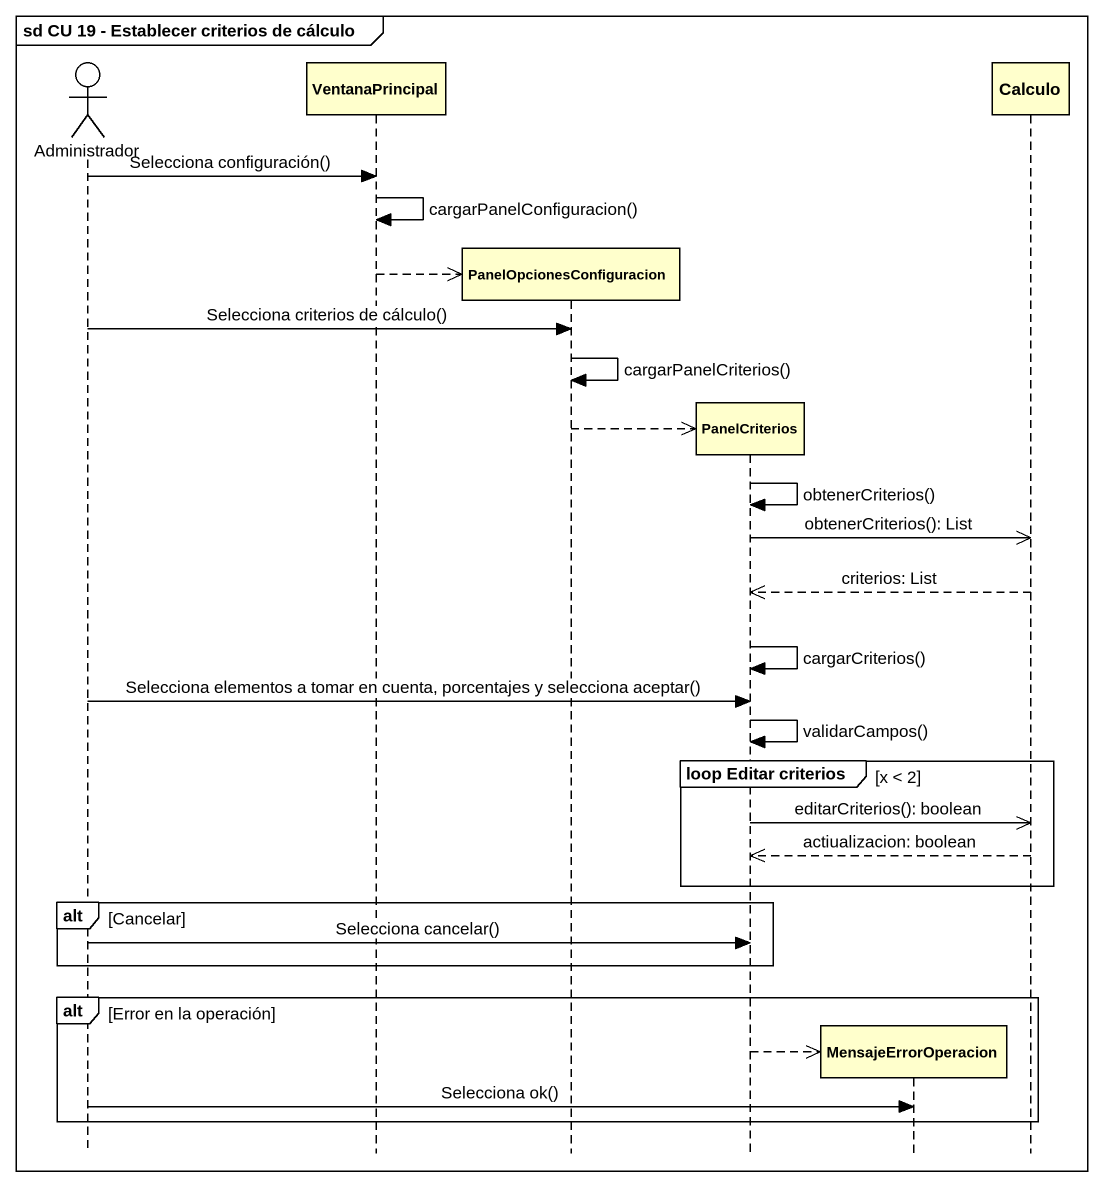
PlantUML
@startuml
mainframe sd CU 19 - Establecer criterios de cálculo
hide footbox
actor Administrador
participant VentanaPrincipal
participant PanelOpcionesConfiguracion
participant PanelCriterios
participant MensajeErrorOperacion
participant Calculo

Administrador -> VentanaPrincipal : Selecciona configuración()
VentanaPrincipal -> VentanaPrincipal : cargarPanelConfiguracion()
VentanaPrincipal -->> PanelOpcionesConfiguracion **
Administrador -> PanelOpcionesConfiguracion : Selecciona criterios de cálculo()
PanelOpcionesConfiguracion -> PanelOpcionesConfiguracion : cargarPanelCriterios()
PanelOpcionesConfiguracion -->> PanelCriterios **
PanelCriterios -> PanelCriterios : obtenerCriterios()
PanelCriterios ->> Calculo : obtenerCriterios(): List
Calculo -->> PanelCriterios : criterios: List
PanelCriterios -> PanelCriterios : cargarCriterios()
Administrador -> PanelCriterios : Selecciona elementos a tomar en cuenta, porcentajes y selecciona aceptar()
PanelCriterios -> PanelCriterios : validarCampos()
group loop Editar criterios [x < 2]
  PanelCriterios ->> Calculo : editarCriterios(): boolean
  Calculo -->> PanelCriterios : actiualizacion: boolean
end
alt Cancelar
  Administrador -> PanelCriterios : Selecciona cancelar()
end
alt Error en la operación
  PanelCriterios -->> MensajeErrorOperacion **
  Administrador -> MensajeErrorOperacion : Selecciona ok()
end
@enduml
